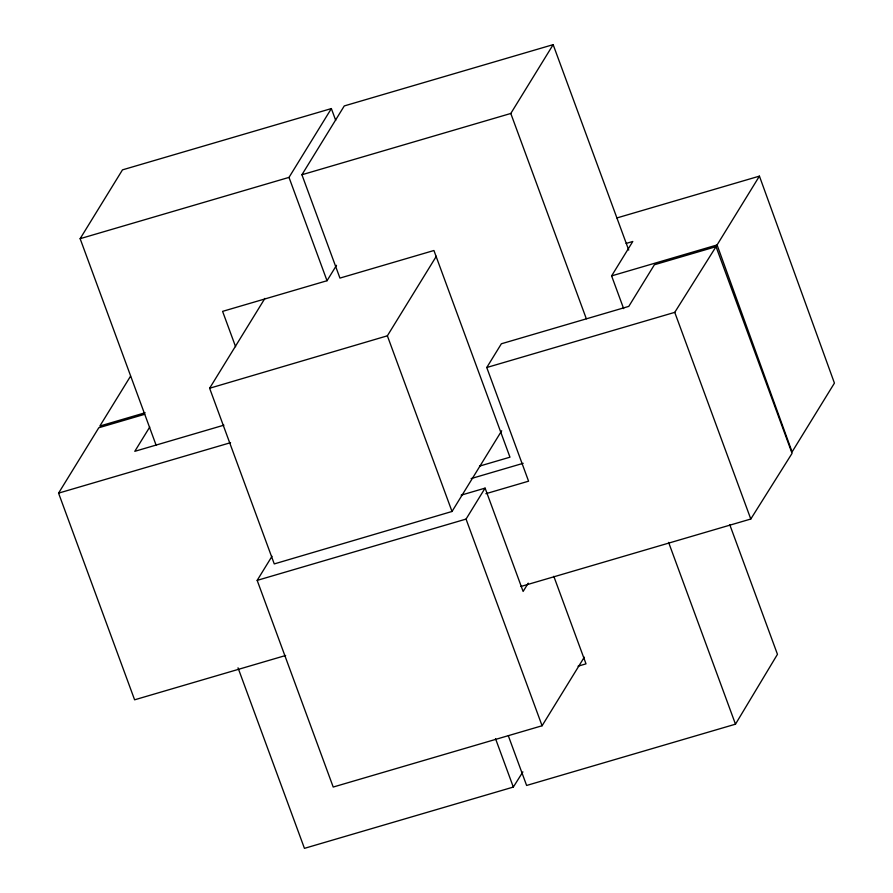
<?xml version="1.0" encoding="UTF-8"?>
<svg xmlns="http://www.w3.org/2000/svg" width="893" height="893" viewBox="0 0 893 893"><rect width="100%" height="100%" fill="white"/><g stroke="black" fill="none" stroke-linecap="round" stroke-linejoin="round"><path stroke-width="1.34" d="M508.351 735.832L526.613 785.46L735.486 724.178L777.457 654.323L729.804 524.794M156.186 445.395L80.136 238.677L122.486 169.86L331.359 108.578L335.69 120.343M285.648 655.495L134.609 699.811L58.57 493.137L98.799 427.758L144.688 414.296M130.534 376.199L99.86 426.039L145.146 412.756M80.136 238.677L289.008 177.394L331.359 108.578M479.53 466.113L509.97 457.183L433.931 250.509L339.943 278.091L301.923 174.749L344.274 105.932L553.147 44.65L628.717 250.051M149.745 427.033L134.798 451.322L223.92 425.168M501.699 430.75L452.014 511.477L274.263 563.918L209.621 388.243L264.92 298.385M235.585 346.685L222.591 311.367L327.028 280.726L336.516 265.31M301.923 174.749L510.796 113.467L553.147 44.65M209.621 388.243L387.372 335.813L436.331 256.269M584.29 657.181L542.084 725.763L333.212 787.046L257.173 580.372L271.997 556.283M485.881 493.706L528.578 481.182L486.763 367.514L501.375 343.772L628.784 306.388L654.402 264.752L716.03 246.669L792.069 453.343L750.79 519.023L520.887 586.478M623.638 308.598L611.605 275.892L632.78 241.49L626.138 243.432M257.173 580.372L466.046 519.09L485.1 488.125L523.119 591.456L528.232 583.162M717.079 244.95L759.43 176.133L834.43 383.108L792.08 451.925L717.079 244.95L611.605 275.892M486.763 367.514L674.751 312.36L716.03 246.669M238.018 667.808L304.446 848.35L513.319 787.068L522.896 771.876M616.94 217.937L759.43 176.133M58.57 493.137L230.561 442.682M471.136 478.581L523.175 463.311M461.156 495.146L485.1 488.125M578.072 666.178L586.009 663.845L553.805 576.309M674.751 312.36L750.79 519.023M510.796 113.467L586.333 318.779M668.611 542.397L735.486 724.178M466.046 519.09L542.084 725.763M387.372 335.813L452.014 511.477M289.008 177.394L327.028 280.726M495.515 738.645L513.319 787.068"/></g></svg>
